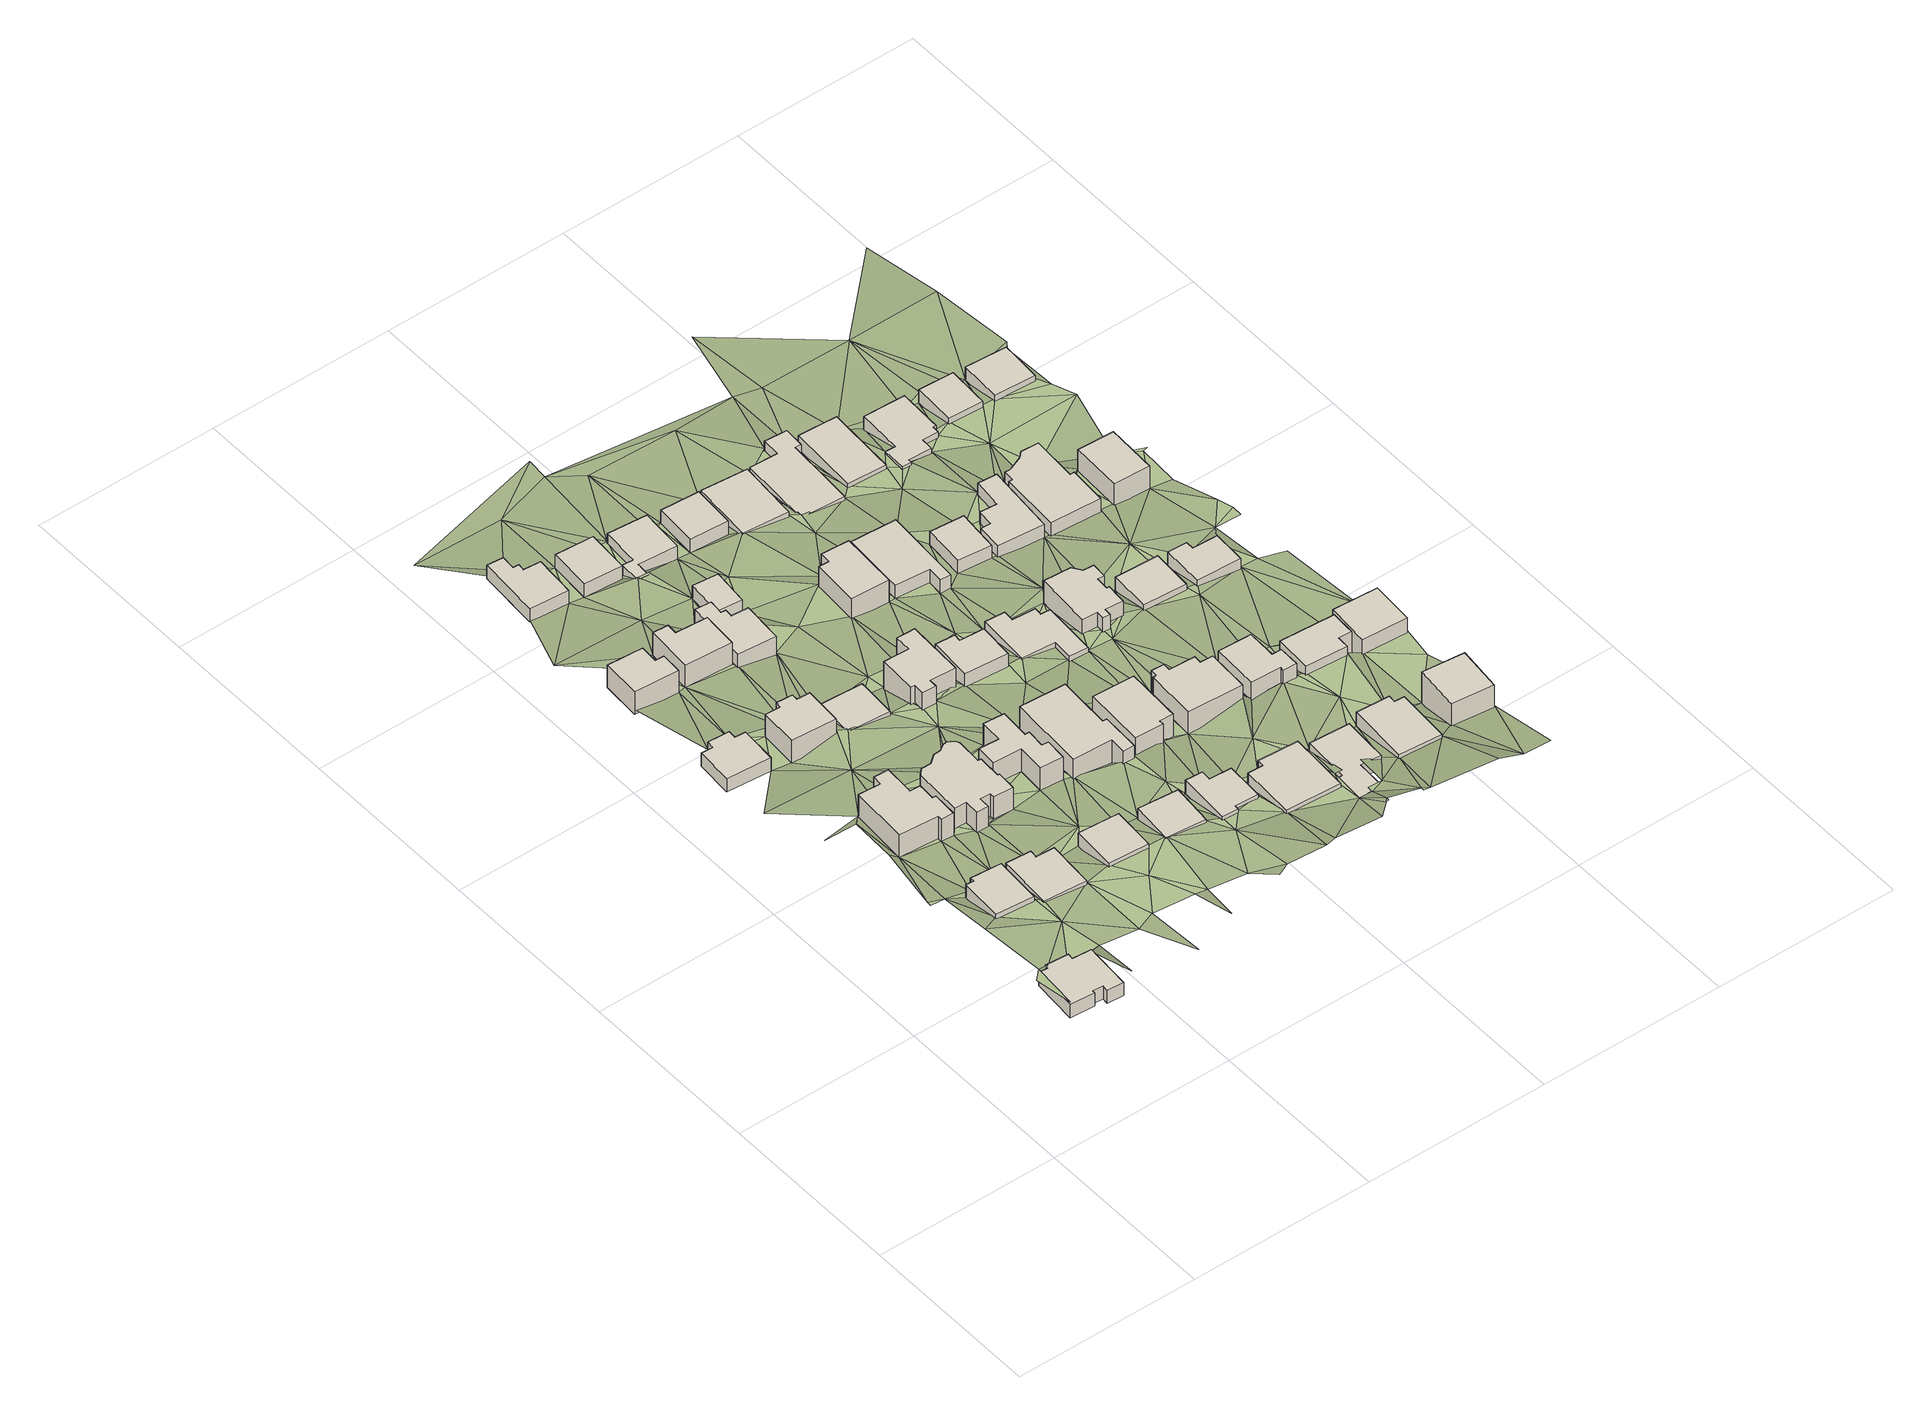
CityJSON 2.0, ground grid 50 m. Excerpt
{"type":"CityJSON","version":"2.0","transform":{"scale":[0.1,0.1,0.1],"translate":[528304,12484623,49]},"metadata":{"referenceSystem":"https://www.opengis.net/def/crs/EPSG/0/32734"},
"CityObjects":{
"building1":{"type":"Building","attributes":{"address":"53 Upper Cambridge Street Walmer Estate Cape Town","building":"house","building:levels":1,"building_height":4.1,"plus_code":"4FRW3C7W+7RV","ground_height":101.28,"roof_height":105.38},"geometry":[{"type":"Solid","lod":"1","boundaries":[[[[0,1,2,3]],[[1,4,5,2]],[[4,6,7,5]],[[6,8,9,7]],[[8,10,11,9]],[[10,12,13,11]],[[12,14,15,13]],[[14,16,17,15]],[[16,18,19,17]],[[18,20,21,19]],[[20,22,23,21]],[[22,0,3,23]],[[3,2,5,7,9,11,13,15,17,19,21,23]],[[22,20,18,16,14,12,10,8,6,4,1,0]]]]}]},
"building2":{"type":"Building","attributes":{"address":"40 Eden Road Walmer Estate Cape Town","building":"house","building:levels":1,"building_height":4.1,"plus_code":"4FRW3C7W+CR9","ground_height":97.9,"roof_height":102},"geometry":[{"type":"Solid","lod":"1","boundaries":[[[[24,25,26,27]],[[25,28,29,26]],[[28,30,31,29]],[[30,32,33,31]],[[32,34,35,33]],[[34,24,27,35]],[[27,26,29,31,33,35]],[[34,32,30,28,25,24]]]]}]},
"building3":{"type":"Building","attributes":{"address":"108 Chester Road Walmer Estate Cape Town","building":"house","building:levels":1,"building_height":4.1,"plus_code":"4FRW3C7W+PQ5","ground_height":88.35,"roof_height":92.45},"geometry":[{"type":"Solid","lod":"1","boundaries":[[[[36,37,38,39]],[[37,40,41,38]],[[40,42,43,41]],[[42,44,45,43]],[[44,46,47,45]],[[46,48,49,47]],[[48,50,51,49]],[[50,36,39,51]],[[39,38,41,43,45,47,49,51]],[[50,48,46,44,42,40,37,36]]]]}]},
"building4":{"type":"Building","attributes":{"address":"35 Eden Road Walmer Estate Cape Town","building":"house","building:levels":2,"building_height":6.9,"plus_code":"4FRW3C7W+GVR","ground_height":94.77,"roof_height":101.67},"geometry":[{"type":"Solid","lod":"1","boundaries":[[[[52,53,54,55]],[[53,56,57,54]],[[56,58,59,57]],[[58,60,61,59]],[[60,62,63,61]],[[62,64,65,63]],[[64,66,67,65]],[[66,68,69,67]],[[68,70,71,69]],[[70,72,73,71]],[[72,74,75,73]],[[74,52,55,75]],[[55,54,57,59,61,63,65,67,69,71,73,75]],[[74,72,70,68,66,64,62,60,58,56,53,52]]]]}]},
"building5":{"type":"Building","attributes":{"address":"42 Eden Road Walmer Estate Cape Town","building":"house","building:levels":1,"building_height":4.1,"plus_code":"4FRW3C7W+CV5","ground_height":96.88,"roof_height":100.98},"geometry":[{"type":"Solid","lod":"1","boundaries":[[[[76,77,78,79]],[[77,80,81,78]],[[80,82,83,81]],[[82,84,85,83]],[[84,86,87,85]],[[86,76,79,87]],[[79,78,81,83,85,87]],[[86,84,82,80,77,76]]]]}]},
"building6":{"type":"Building","attributes":{"address":"71 Chester Road Walmer Estate Cape Town","building":"house","building:levels":2,"building_height":6.9,"plus_code":"4FRW3C7W+RRC","ground_height":84.84,"roof_height":91.74},"geometry":[{"type":"Solid","lod":"1","boundaries":[[[[88,89,90,91]],[[89,92,93,90]],[[92,94,95,93]],[[94,96,97,95]],[[96,98,99,97]],[[98,88,91,99]],[[91,90,93,95,97,99]],[[98,96,94,92,89,88]]]]}]},
"building7":{"type":"Building","attributes":{"address":"37 Eden Road Walmer Estate Cape Town","building":"house","building:levels":2,"building_height":6.9,"plus_code":"4FRW3C7W+GWM","ground_height":93.43,"roof_height":100.33},"geometry":[{"type":"Solid","lod":"1","boundaries":[[[[100,101,102,103]],[[101,104,105,102]],[[104,106,107,105]],[[106,108,109,107]],[[108,110,111,109]],[[110,112,113,111]],[[112,114,115,113]],[[114,116,117,115]],[[116,118,119,117]],[[118,120,121,119]],[[120,122,123,121]],[[122,124,125,123]],[[124,126,127,125]],[[126,128,129,127]],[[128,130,131,129]],[[130,132,133,131]],[[132,134,135,133]],[[134,136,137,135]],[[136,138,139,137]],[[138,140,141,139]],[[140,100,103,141]],[[103,102,105,107,109,111,113,115,117,119,121,123,125,127,129,131,133,135,137,139,141]],[[140,138,136,134,132,130,128,126,124,122,120,118,116,114,112,110,108,106,104,101,100]]]]}]},
"building8":{"type":"Building","attributes":{"address":"110 Chester Road Walmer Estate Cape Town","building":"house","building:levels":2,"building_height":6.9,"plus_code":"4FRW3C7W+MVV","ground_height":88.35,"roof_height":95.25},"geometry":[{"type":"Solid","lod":"1","boundaries":[[[[142,143,144,145]],[[143,146,147,144]],[[146,148,149,147]],[[148,150,151,149]],[[150,152,153,151]],[[152,154,155,153]],[[154,156,157,155]],[[156,142,145,157]],[[145,144,147,149,151,153,155,157]],[[156,154,152,150,148,146,143,142]]]]}]},
"building9":{"type":"Building","attributes":{"address":"44 Eden Road Walmer Estate Cape Town","building":"house","building:levels":1,"building_height":4.1,"plus_code":"4FRW3C7W+CX4","ground_height":96.88,"roof_height":100.98},"geometry":[{"type":"Solid","lod":"1","boundaries":[[[[158,159,160,161]],[[159,162,163,160]],[[162,164,165,163]],[[164,158,161,165]],[[161,160,163,165]],[[164,162,159,158]]]]}]},
"building10":{"type":"Building","attributes":{"address":"73 Chester Road Walmer Estate Cape Town","building":"house","building:levels":2,"building_height":6.9,"plus_code":"4FRW3C7W+RVF","ground_height":84.84,"roof_height":91.74},"geometry":[{"type":"Solid","lod":"1","boundaries":[[[[166,167,168,169]],[[167,170,171,168]],[[170,172,173,171]],[[172,174,175,173]],[[174,176,177,175]],[[176,166,169,177]],[[169,168,171,173,175,177]],[[176,174,172,170,167,166]]]]}]},
"building11":{"type":"Building","attributes":{"address":"68 Coronation Road Walmer Estate Cape Town","building":"house","building:levels":1,"building_height":4.1,"plus_code":"4FRW3C7W+XRP","ground_height":78.12,"roof_height":82.22},"geometry":[{"type":"Solid","lod":"1","boundaries":[[[[178,179,180,181]],[[179,182,183,180]],[[182,184,185,183]],[[184,186,187,185]],[[186,188,189,187]],[[188,190,191,189]],[[190,192,193,191]],[[192,178,181,193]],[[181,180,183,185,187,189,191,193]],[[192,190,188,186,184,182,179,178]]]]}]},
"building12":{"type":"Building","attributes":{"address":"112 Chester Road Walmer Estate Cape Town","building":"house","building:levels":1,"building_height":4.1,"plus_code":"4FRW3C7W+MWP","ground_height":86.65,"roof_height":90.75},"geometry":[{"type":"Solid","lod":"1","boundaries":[[[[194,195,196,197]],[[195,198,199,196]],[[198,200,201,199]],[[200,194,197,201]],[[197,196,199,201]],[[200,198,195,194]]]]}]},
"building13":{"type":"Building","attributes":{"address":"39 Eden Road Walmer Estate Cape Town","building":"house","building:levels":2,"building_height":6.9,"plus_code":"4FRW3C7W+GXW","ground_height":93.43,"roof_height":100.33},"geometry":[{"type":"Solid","lod":"1","boundaries":[[[[202,203,204,205]],[[203,206,207,204]],[[206,208,209,207]],[[208,210,211,209]],[[210,212,213,211]],[[212,214,215,213]],[[214,216,217,215]],[[216,218,219,217]],[[218,220,221,219]],[[220,222,223,221]],[[222,224,225,223]],[[224,202,205,225]],[[205,204,207,209,211,213,215,217,219,221,223,225]],[[224,222,220,218,216,214,212,210,208,206,203,202]]]]}]},
"building14":{"type":"Building","attributes":{"address":"46 Eden Road Walmer Estate Cape Town","building":"house","building:levels":1,"building_height":4.1,"plus_code":"4FRW3C7X+C25","ground_height":95.74,"roof_height":99.84},"geometry":[{"type":"Solid","lod":"1","boundaries":[[[[226,227,228,229]],[[227,230,231,228]],[[230,232,233,231]],[[232,226,229,233]],[[229,228,231,233]],[[232,230,227,226]]]]}]},
"building15":{"type":"Building","attributes":{"address":"75 Chester Road Walmer Estate Cape Town","building":"house","building:levels":2,"building_height":6.9,"plus_code":"4FRW3C7W+RW8","ground_height":81.42,"roof_height":88.32},"geometry":[{"type":"Solid","lod":"1","boundaries":[[[[234,235,236,237]],[[235,238,239,236]],[[238,240,241,239]],[[240,242,243,241]],[[242,244,245,243]],[[244,246,247,245]],[[246,248,249,247]],[[248,234,237,249]],[[237,236,239,241,243,245,247,249]],[[248,246,244,242,240,238,235,234]]]]}]},
"building16":{"type":"Building","attributes":{"address":"70 Coronation Road Walmer Estate Cape Town","building":"house","building:levels":1,"building_height":4.1,"plus_code":"4FRW3C7W+XVH","ground_height":78.12,"roof_height":82.22},"geometry":[{"type":"Solid","lod":"1","boundaries":[[[[250,251,252,253]],[[251,254,255,252]],[[254,256,257,255]],[[256,250,253,257]],[[253,252,255,257]],[[256,254,251,250]]]]}]},
"building17":{"type":"Building","attributes":{"address":"41 Eden Road Walmer Estate Cape Town","building":"house","building:levels":2,"building_height":6.9,"plus_code":"4FRW3C7X+G3R","ground_height":92.06,"roof_height":98.96},"geometry":[{"type":"Solid","lod":"1","boundaries":[[[[258,259,260,261]],[[259,262,263,260]],[[262,264,265,263]],[[264,266,267,265]],[[266,268,269,267]],[[268,270,271,269]],[[270,272,273,271]],[[272,258,261,273]],[[261,260,263,265,267,269,271,273]],[[272,270,268,266,264,262,259,258]]]]}]},
"building18":{"type":"Building","attributes":{"address":"114 Chester Road Walmer Estate Cape Town","building":"house","building:levels":3,"building_height":9.7,"plus_code":"4FRW3C7X+M2J","ground_height":85.08,"roof_height":94.78},"geometry":[{"type":"Solid","lod":"1","boundaries":[[[[274,275,276,277]],[[275,278,279,276]],[[278,280,281,279]],[[280,282,283,281]],[[282,284,285,283]],[[284,286,287,285]],[[286,288,289,287]],[[288,290,291,289]],[[290,292,293,291]],[[292,274,277,293]],[[277,276,279,281,283,285,287,289,291,293]],[[292,290,288,286,284,282,280,278,275,274]]]]}]},
"building19":{"type":"Building","attributes":{"address":"48 Eden Road Walmer Estate Cape Town","building":"house","building:levels":1,"building_height":4.1,"plus_code":"4FRW3C7X+94R","ground_height":95.74,"roof_height":99.84},"geometry":[{"type":"Solid","lod":"1","boundaries":[[[[294,295,296,297]],[[295,298,299,296]],[[298,300,301,299]],[[300,302,303,301]],[[302,304,305,303]],[[304,306,307,305]],[[306,308,309,307]],[[308,294,297,309]],[[297,296,299,301,303,305,307,309]],[[308,306,304,302,300,298,295,294]]]]}]},
"building20":{"type":"Building","attributes":{"address":"Chester Road Walmer Estate Cape Town","building":"house","building:levels":1,"building_height":4.1,"plus_code":"4FRW3C7W+VXC","ground_height":79.9,"roof_height":84},"geometry":[{"type":"Solid","lod":"1","boundaries":[[[[310,311,312,313]],[[311,314,315,312]],[[314,316,317,315]],[[316,310,313,317]],[[313,312,315,317]],[[316,314,311,310]]]]}]},
"building21":{"type":"Building","attributes":{"address":"72 Coronation Road Walmer Estate Cape Town","building":"house","building:levels":1,"building_height":4.1,"plus_code":"4FRW3C7W+XXC","ground_height":76.52,"roof_height":80.62},"geometry":[{"type":"Solid","lod":"1","boundaries":[[[[318,319,320,321]],[[319,322,323,320]],[[322,324,325,323]],[[324,326,327,325]],[[326,328,329,327]],[[328,330,331,329]],[[330,332,333,331]],[[332,318,321,333]],[[321,320,323,325,327,329,331,333]],[[332,330,328,326,324,322,319,318]]]]}]},
"building22":{"type":"Building","attributes":{"address":"116 Chester Road Walmer Estate Cape Town","building":"house","building:levels":2,"building_height":6.9,"plus_code":"4FRW3C7X+M3F","ground_height":85.08,"roof_height":91.98},"geometry":[{"type":"Solid","lod":"1","boundaries":[[[[334,335,336,337]],[[335,338,339,336]],[[338,340,341,339]],[[340,342,343,341]],[[342,344,345,343]],[[344,334,337,345]],[[337,336,339,341,343,345]],[[344,342,340,338,335,334]]]]}]},
"building23":{"type":"Building","attributes":{"address":"43 Eden Road Walmer Estate Cape Town","building":"house","building:levels":2,"building_height":6.9,"plus_code":"4FRW3C7X+G4F","ground_height":90.4,"roof_height":97.3},"geometry":[{"type":"Solid","lod":"1","boundaries":[[[[346,347,348,349]],[[347,350,351,348]],[[350,352,353,351]],[[352,354,355,353]],[[354,356,357,355]],[[356,346,349,357]],[[349,348,351,353,355,357]],[[356,354,352,350,347,346]]]]}]},
"building24":{"type":"Building","attributes":{"address":"50 Eden Road Walmer Estate Cape Town","building":"house","building:levels":1,"building_height":4.1,"plus_code":"4FRW3C7X+95F","ground_height":94.01,"roof_height":98.11},"geometry":[{"type":"Solid","lod":"1","boundaries":[[[[358,359,360,361]],[[359,362,363,360]],[[362,364,365,363]],[[364,366,367,365]],[[366,368,369,367]],[[368,358,361,369]],[[361,360,363,365,367,369]],[[368,366,364,362,359,358]]]]}]},
"building25":{"type":"Building","attributes":{"address":"79 Chester Road Walmer Estate Cape Town","building":"house","building:levels":2,"building_height":6.9,"plus_code":"4FRW3C7X+R36","ground_height":81.85,"roof_height":88.75},"geometry":[{"type":"Solid","lod":"1","boundaries":[[[[370,371,372,373]],[[371,374,375,372]],[[374,376,377,375]],[[376,378,379,377]],[[378,380,381,379]],[[380,370,373,381]],[[373,372,375,377,379,381]],[[380,378,376,374,371,370]]]]}]},
"building26":{"type":"Building","attributes":{"address":"74 Coronation Road Walmer Estate Cape Town","building":"house","building:levels":1,"building_height":4.1,"plus_code":"4FRW3C7X+X27","ground_height":76.52,"roof_height":80.62},"geometry":[{"type":"Solid","lod":"1","boundaries":[[[[382,383,384,385]],[[383,386,387,384]],[[386,388,389,387]],[[388,382,385,389]],[[385,384,387,389]],[[388,386,383,382]]]]}]},
"building27":{"type":"Building","attributes":{"address":"52 Eden Road Walmer Estate Cape Town","building":"house","building:levels":1,"building_height":4.1,"plus_code":"4FRW3C7X+96Q","ground_height":91.83,"roof_height":95.93},"geometry":[{"type":"Solid","lod":"1","boundaries":[[[[390,391,392,393]],[[391,394,395,392]],[[394,396,397,395]],[[396,398,399,397]],[[398,400,401,399]],[[400,402,403,401]],[[402,404,405,403]],[[404,406,407,405]],[[406,408,409,407]],[[408,390,393,409]],[[393,392,395,397,399,401,403,405,407,409]],[[408,406,404,402,400,398,396,394,391,390]]]]}]},
"building28":{"type":"Building","attributes":{"address":"118 Chester Road Walmer Estate Cape Town","building":"house","building:levels":1,"building_height":4.1,"plus_code":"4FRW3C7X+M49","ground_height":83.99,"roof_height":88.09},"geometry":[{"type":"Solid","lod":"1","boundaries":[[[[410,411,412,413]],[[411,414,415,412]],[[414,416,417,415]],[[416,418,419,417]],[[418,420,421,419]],[[420,422,423,421]],[[422,424,425,423]],[[424,426,427,425]],[[426,428,429,427]],[[428,410,413,429]],[[413,412,415,417,419,421,423,425,427,429]],[[428,426,424,422,420,418,416,414,411,410]]]]}]},
"building29":{"type":"Building","attributes":{"address":"45 Eden Road Walmer Estate Cape Town","building":"house","building:levels":2,"building_height":6.9,"plus_code":"4FRW3C7X+G55","ground_height":90.4,"roof_height":97.3},"geometry":[{"type":"Solid","lod":"1","boundaries":[[[[430,431,432,433]],[[431,434,435,432]],[[434,436,437,435]],[[436,438,439,437]],[[438,440,441,439]],[[440,442,443,441]],[[442,444,445,443]],[[444,446,447,445]],[[446,448,449,447]],[[448,430,433,449]],[[433,432,435,437,439,441,443,445,447,449]],[[448,446,444,442,440,438,436,434,431,430]]]]}]},
"building30":{"type":"Building","attributes":{"address":"81 Chester Road Walmer Estate Cape Town","building":"house","building:levels":1,"building_height":4.1,"plus_code":"4FRW3C7X+R47","ground_height":81.85,"roof_height":85.95},"geometry":[{"type":"Solid","lod":"1","boundaries":[[[[450,451,452,453]],[[451,454,455,452]],[[454,456,457,455]],[[456,458,459,457]],[[458,460,461,459]],[[460,450,453,461]],[[453,452,455,457,459,461]],[[460,458,456,454,451,450]]]]}]},
"building31":{"type":"Building","attributes":{"address":"76 Coronation Road Walmer Estate Cape Town","building":"house","building:levels":1,"building_height":4.1,"plus_code":"4FRW3C7X+X33","ground_height":75.35,"roof_height":79.45},"geometry":[{"type":"Solid","lod":"1","boundaries":[[[[462,463,464,465]],[[463,466,467,464]],[[466,468,469,467]],[[468,462,465,469]],[[465,464,467,469]],[[468,466,463,462]]]]}]},
"building32":{"type":"Building","attributes":{"address":"120 Chester Road Walmer Estate Cape Town","building":"house","building:levels":2,"building_height":6.9,"plus_code":"4FRW3C7X+M66","ground_height":83.99,"roof_height":90.89},"geometry":[{"type":"Solid","lod":"1","boundaries":[[[[470,471,472,473]],[[471,474,475,472]],[[474,476,477,475]],[[476,478,479,477]],[[478,480,481,479]],[[480,482,483,481]],[[482,484,485,483]],[[484,486,487,485]],[[486,488,489,487]],[[488,490,491,489]],[[490,492,493,491]],[[492,494,495,493]],[[494,496,497,495]],[[496,470,473,497]],[[473,472,475,477,479,481,483,485,487,489,491,493,495,497]],[[496,494,492,490,488,486,484,482,480,478,476,474,471,470]]]]}]},
"building33":{"type":"Building","attributes":{"address":"47 Eden Road Walmer Estate Cape Town","building":"house","building:levels":2,"building_height":6.9,"plus_code":"4FRW3C7X+G76","ground_height":88.56,"roof_height":95.46},"geometry":[{"type":"Solid","lod":"1","boundaries":[[[[498,499,500,501]],[[499,502,503,500]],[[502,504,505,503]],[[504,506,507,505]],[[506,508,509,507]],[[508,510,511,509]],[[510,512,513,511]],[[512,498,501,513]],[[501,500,503,505,507,509,511,513]],[[512,510,508,506,504,502,499,498]]]]}]},
"building34":{"type":"Building","attributes":{"address":"54 Eden Road Walmer Estate Cape Town","building":"house","building:levels":1,"building_height":4.1,"plus_code":"4FRW3C7X+98C","ground_height":91.83,"roof_height":95.93},"geometry":[{"type":"Solid","lod":"1","boundaries":[[[[514,515,516,517]],[[515,518,519,516]],[[518,520,521,519]],[[520,522,523,521]],[[522,524,525,523]],[[524,514,517,525]],[[517,516,519,521,523,525]],[[524,522,520,518,515,514]]]]}]},
"building35":{"type":"Building","attributes":{"address":"83 Walmer Estate Cape Town","building":"house","building:levels":1,"building_height":4.1,"plus_code":"4FRW3C7X+Q5W","ground_height":80.68,"roof_height":84.78},"geometry":[{"type":"Solid","lod":"1","boundaries":[[[[526,527,528,529]],[[527,530,531,528]],[[530,532,533,531]],[[532,526,529,533]],[[529,528,531,533]],[[532,530,527,526]]]]}]},
"building36":{"type":"Building","attributes":{"address":"78 Coronation Road Walmer Estate Cape Town","building":"house","building:levels":1,"building_height":4.1,"plus_code":"4FRW3C7X+X44","ground_height":73.55,"roof_height":77.65},"geometry":[{"type":"Solid","lod":"1","boundaries":[[[[534,535,536,537]],[[535,538,539,536]],[[538,540,541,539]],[[540,542,543,541]],[[542,544,545,543]],[[544,546,547,545]],[[546,548,549,547]],[[548,534,537,549]],[[537,536,539,541,543,545,547,549]],[[548,546,544,542,540,538,535,534]]]]}]},
"building37":{"type":"Building","attributes":{"address":"49 Eden Road Walmer Estate Cape Town","building":"house","building:levels":2,"building_height":6.9,"plus_code":"4FRW3C7X+G84","ground_height":86.94,"roof_height":93.84},"geometry":[{"type":"Solid","lod":"1","boundaries":[[[[550,551,552,553]],[[551,554,555,552]],[[554,556,557,555]],[[556,558,559,557]],[[558,560,561,559]],[[560,550,553,561]],[[553,552,555,557,559,561]],[[560,558,556,554,551,550]]]]}]},
"building38":{"type":"Building","attributes":{"address":"122 Chester Road Walmer Estate Cape Town","building":"house","building:levels":1,"building_height":4.1,"plus_code":"4FRW3C7X+M74","ground_height":82.76,"roof_height":86.86},"geometry":[{"type":"Solid","lod":"1","boundaries":[[[[562,563,564,565]],[[563,566,567,564]],[[566,568,569,567]],[[568,562,565,569]],[[565,564,567,569]],[[568,566,563,562]]]]}]},
"building39":{"type":"Building","attributes":{"address":"85 Chester Road Walmer Estate Cape Town","building":"house","building:levels":1,"building_height":4.1,"plus_code":"4FRW3C7X+R65","ground_height":79.51,"roof_height":83.61},"geometry":[{"type":"Solid","lod":"1","boundaries":[[[[570,571,572,573]],[[571,574,575,572]],[[574,576,577,575]],[[576,578,579,577]],[[578,580,581,579]],[[580,582,583,581]],[[582,584,585,583]],[[584,570,573,585]],[[573,572,575,577,579,581,583,585]],[[584,582,580,578,576,574,571,570]]]]}]},
"building40":{"type":"Building","attributes":{"address":"56 Eden Road Walmer Estate Cape Town","building":"house","building:levels":3,"building_height":9.7,"plus_code":"4FRW3C7X+99G","ground_height":89.91,"roof_height":99.61},"geometry":[{"type":"Solid","lod":"1","boundaries":[[[[586,587,588,589]],[[587,590,591,588]],[[590,592,593,591]],[[592,586,589,593]],[[589,588,591,593]],[[592,590,587,586]]]]}]},
"building41":{"type":"Building","attributes":{"address":"80 Coronation Road Walmer Estate Cape Town","building":"house","building:levels":1,"building_height":4.1,"plus_code":"4FRW3C7X+X55","ground_height":73.55,"roof_height":77.65},"geometry":[{"type":"Solid","lod":"1","boundaries":[[[[594,595,596,597]],[[595,598,599,596]],[[598,600,601,599]],[[600,594,597,601]],[[597,596,599,601]],[[600,598,595,594]]]]}]},
"building42":{"type":"Building","attributes":{"address":"51 Eden Road Walmer Estate Cape Town","building":"house","building:levels":2,"building_height":6.9,"plus_code":"4FRW3C7X+F9X","ground_height":86.94,"roof_height":93.84},"geometry":[{"type":"Solid","lod":"1","boundaries":[[[[602,603,604,605]],[[603,606,607,604]],[[606,608,609,607]],[[608,602,605,609]],[[605,604,607,609]],[[608,606,603,602]]]]}]},
"building43":{"type":"Building","attributes":{"address":"124 Chester Road Walmer Estate Cape Town","building":"house","building:levels":1,"building_height":4.1,"plus_code":"4FRW3C7X+J8X","ground_height":82.76,"roof_height":86.86},"geometry":[{"type":"Solid","lod":"1","boundaries":[[[[610,611,612,613]],[[611,614,615,612]],[[614,616,617,615]],[[616,618,619,617]],[[618,620,621,619]],[[620,610,613,621]],[[613,612,615,617,619,621]],[[620,618,616,614,611,610]]]]}]},
"building44":{"type":"Building","attributes":{"address":"87 Walmer Estate Cape Town","building":"house","building:levels":2,"building_height":6.9,"plus_code":"4FRW3C7X+R79","ground_height":76.13,"roof_height":83.03},"geometry":[{"type":"Solid","lod":"1","boundaries":[[[[622,623,624,625]],[[623,626,627,624]],[[626,628,629,627]],[[628,630,631,629]],[[630,632,633,631]],[[632,634,635,633]],[[634,636,637,635]],[[636,638,639,637]],[[638,640,641,639]],[[640,642,643,641]],[[642,622,625,643]],[[625,624,627,629,631,633,635,637,639,641,643]],[[642,640,638,636,634,632,630,628,626,623,622]]]]}]},
"building45":{"type":"Building","attributes":{"address":"82 Coronation Road Walmer Estate Cape Town","building":"house","building:levels":1,"building_height":4.1,"plus_code":"4FRW3C7X+X73","ground_height":73.11,"roof_height":77.21},"geometry":[{"type":"Solid","lod":"1","boundaries":[[[[644,645,646,647]],[[645,648,649,646]],[[648,650,651,649]],[[650,652,653,651]],[[652,654,655,653]],[[654,656,657,655]],[[656,658,659,657]],[[658,660,661,659]],[[660,662,663,661]],[[662,664,665,663]],[[664,666,667,665]],[[666,644,647,667]],[[647,646,649,651,653,655,657,659,661,663,665,667]],[[666,664,662,660,658,656,654,652,650,648,645,644]]]]}]},
"building46":{"type":"Building","attributes":{"address":"89 Walmer Estate Cape Town","building":"house","building:levels":2,"building_height":6.9,"plus_code":"4FRW3C7X+Q9M","ground_height":78.6,"roof_height":85.5},"geometry":[{"type":"Solid","lod":"1","boundaries":[[[[668,669,670,671]],[[669,672,673,670]],[[672,674,675,673]],[[674,668,671,675]],[[671,670,673,675]],[[674,672,669,668]]]]}]},
"building47":{"type":"Building","attributes":{"address":"84 Coronation Road Walmer Estate Cape Town","building":"house","building:levels":1,"building_height":4.1,"plus_code":"4FRW3C7X+X83","ground_height":73.11,"roof_height":77.21},"geometry":[{"type":"Solid","lod":"1","boundaries":[[[[676,677,678,679]],[[677,680,681,678]],[[680,682,683,681]],[[682,676,679,683]],[[679,678,681,683]],[[682,680,677,676]]]]}]},
"building48":{"type":"Building","attributes":{"address":"86 Coronation Road Walmer Estate Cape Town","building":"house","building:levels":1,"building_height":4.1,"plus_code":"4FRW3C7X+W9W","ground_height":73.11,"roof_height":77.21},"geometry":[{"type":"Solid","lod":"1","boundaries":[[[[684,685,686,687]],[[685,688,689,686]],[[688,690,691,689]],[[690,684,687,691]],[[687,686,689,691]],[[690,688,685,684]]]]}]},
"terrain1":{"type":"TINRelief","geometry":[{"type":"CompositeSurface","lod":"1","boundaries":[[[692,693,694]],[[695,696,694]],[[18,697,698]],[[699,700,696]],[[696,18,699]],[[701,702,703]],[[702,700,704]],[[699,704,700]],[[698,705,18]],[[30,702,704]],[[706,705,698]],[[703,702,52]],[[18,705,699]],[[30,25,702]],[[707,703,52]],[[25,52,702]],[[25,30,28]],[[699,708,704]],[[708,699,709]],[[707,52,710]],[[699,705,711]],[[712,710,74]],[[52,25,56]],[[52,74,710]],[[25,24,713]],[[709,714,708]],[[699,715,709]],[[25,713,56]],[[708,714,24]],[[715,699,711]],[[24,714,713]],[[53,52,56]],[[716,74,717]],[[718,719,711]],[[713,714,720]],[[56,713,58]],[[716,717,36]],[[70,74,72]],[[711,719,715]],[[721,58,713]],[[713,720,721]],[[70,717,74]],[[720,722,76]],[[723,37,724]],[[60,58,725]],[[726,88,727]],[[721,725,58]],[[62,60,64]],[[88,726,724]],[[715,719,728]],[[717,70,68]],[[36,154,37]],[[66,64,729]],[[717,156,36]],[[66,729,68]],[[730,76,715]],[[154,36,156]],[[724,37,154]],[[725,729,60]],[[721,720,731]],[[60,729,64]],[[725,721,732]],[[728,730,715]],[[68,729,733]],[[728,719,734]],[[150,724,154]],[[735,720,76]],[[730,159,76]],[[720,735,731]],[[68,736,717]],[[724,166,88]],[[731,140,737]],[[68,733,736]],[[738,156,717]],[[166,724,150]],[[734,739,740]],[[138,737,140]],[[154,152,150]],[[76,159,735]],[[728,734,740]],[[140,731,100]],[[741,730,728]],[[733,742,736]],[[94,176,743]],[[89,94,92]],[[88,166,89]],[[116,717,736]],[[735,100,731]],[[738,717,744]],[[150,745,166]],[[745,150,148]],[[89,176,94]],[[746,728,740]],[[166,176,89]],[[182,747,743]],[[736,118,116]],[[741,728,746]],[[735,159,158]],[[148,146,143]],[[176,748,743]],[[166,745,749]],[[104,101,202]],[[744,750,738]],[[751,744,717]],[[202,106,104]],[[750,143,738]],[[116,751,717]],[[100,735,206]],[[749,745,148]],[[101,100,206]],[[740,752,746]],[[224,108,106]],[[106,202,224]],[[743,748,182]],[[224,110,108]],[[746,158,741]],[[202,101,203]],[[167,166,749]],[[751,116,114]],[[101,206,203]],[[174,748,176]],[[753,192,754]],[[755,158,746]],[[112,110,220]],[[158,756,735]],[[206,735,208]],[[751,114,112]],[[110,224,220]],[[143,757,148]],[[174,172,170]],[[758,752,759]],[[757,143,750]],[[751,760,744]],[[220,224,222]],[[757,749,148]],[[735,756,208]],[[746,752,761]],[[756,158,755]],[[192,190,188]],[[751,112,220]],[[749,170,167]],[[174,248,748]],[[174,170,248]],[[752,758,761]],[[186,184,188]],[[188,184,192]],[[251,182,748]],[[761,762,746]],[[248,170,749]],[[763,754,192]],[[750,200,764]],[[250,182,251]],[[250,184,182]],[[184,250,192]],[[760,751,765]],[[220,218,751]],[[210,208,756]],[[214,212,210]],[[757,750,764]],[[765,766,760]],[[214,218,216]],[[760,767,200]],[[761,758,768]],[[756,755,769]],[[748,770,251]],[[766,767,760]],[[761,771,762]],[[772,765,751]],[[765,773,766]],[[774,755,226]],[[210,756,264]],[[226,762,771]],[[748,248,316]],[[264,214,210]],[[264,751,218]],[[250,763,192]],[[218,214,264]],[[761,775,771]],[[755,774,769]],[[264,772,751]],[[200,767,764]],[[246,776,777]],[[770,254,251]],[[316,770,748]],[[300,226,771]],[[316,248,246]],[[777,310,246]],[[778,779,777]],[[756,769,268]],[[779,310,777]],[[226,300,774]],[[768,780,761]],[[316,246,310]],[[780,775,761]],[[757,764,781]],[[782,772,783]],[[784,764,767]],[[779,757,781]],[[785,254,770]],[[250,256,763]],[[311,310,779]],[[786,772,264]],[[775,787,788]],[[316,789,770]],[[790,769,774]],[[298,774,300]],[[780,768,791]],[[763,792,754]],[[254,785,256]],[[793,784,767]],[[783,772,786]],[[779,781,311]],[[787,775,780]],[[256,785,794]],[[795,794,785]],[[256,794,763]],[[298,295,294]],[[796,258,790]],[[774,797,790]],[[332,789,316]],[[798,764,784]],[[798,781,764]],[[797,774,298]],[[332,799,789]],[[800,259,258]],[[264,801,786]],[[334,783,786]],[[787,780,364]],[[796,790,797]],[[800,262,259]],[[314,332,316]],[[262,801,264]],[[787,364,294]],[[292,783,334]],[[802,314,311]],[[803,258,796]],[[791,804,780]],[[258,803,800]],[[805,311,781]],[[784,292,798]],[[803,262,800]],[[763,794,806]],[[804,791,807]],[[430,298,294]],[[802,332,314]],[[364,359,294]],[[334,344,292]],[[311,805,802]],[[797,298,430]],[[801,808,786]],[[805,781,798]],[[359,364,362]],[[383,332,802]],[[809,780,804]],[[356,262,803]],[[810,797,354]],[[763,806,792]],[[292,344,811]],[[294,359,812]],[[804,807,813]],[[370,798,292]],[[332,383,814]],[[318,332,814]],[[340,344,342]],[[430,354,797]],[[815,794,318]],[[801,262,816]],[[813,817,818]],[[801,819,808]],[[430,294,812]],[[802,805,374]],[[818,804,813]],[[820,383,802]],[[806,794,815]],[[292,811,370]],[[382,814,383]],[[344,340,811]],[[318,814,382]],[[808,819,340]],[[818,821,804]],[[356,816,262]],[[804,822,809]],[[820,802,374]],[[354,430,448]],[[816,819,801]],[[805,376,374]],[[359,358,812]],[[354,448,356]],[[815,318,382]],[[818,823,821]],[[809,822,358]],[[819,824,340]],[[811,340,824]],[[383,820,386]],[[821,825,826]],[[811,454,370]],[[444,356,448]],[[822,827,828]],[[825,821,823]],[[828,358,822]],[[448,446,444]],[[816,829,819]],[[358,828,812]],[[430,812,830]],[[382,462,815]],[[454,371,370]],[[831,823,832]],[[824,458,811]],[[458,454,811]],[[833,356,444]],[[816,356,833]],[[388,462,382]],[[386,820,462]],[[371,451,374]],[[374,834,820]],[[451,371,454]],[[388,386,462]],[[835,825,823]],[[836,825,837]],[[834,374,451]],[[823,831,835]],[[824,838,460]],[[454,458,456]],[[440,438,442]],[[839,444,442]],[[458,824,460]],[[830,812,840]],[[444,839,833]],[[841,424,838]],[[837,825,835]],[[828,842,812]],[[815,843,806]],[[834,844,820]],[[442,438,839]],[[833,845,420]],[[842,840,812]],[[833,846,845]],[[438,436,434]],[[422,420,424]],[[476,838,424]],[[462,843,815]],[[830,840,434]],[[839,846,833]],[[834,451,450]],[[847,835,831]],[[848,460,838]],[[844,834,849]],[[835,522,837]],[[850,828,390]],[[434,851,438]],[[476,424,420]],[[837,522,390]],[[851,839,438]],[[845,476,420]],[[846,852,845]],[[851,434,840]],[[476,848,838]],[[468,853,462]],[[839,854,846]],[[831,855,847]],[[849,468,844]],[[850,842,828]],[[462,853,856]],[[460,848,532]],[[460,532,530]],[[450,460,530]],[[834,857,849]],[[858,854,839]],[[842,510,840]],[[843,462,856]],[[468,849,856]],[[522,850,390]],[[857,834,450]],[[859,854,858]],[[851,860,839]],[[468,856,853]],[[848,476,474]],[[860,858,839]],[[526,532,848]],[[843,861,806]],[[850,862,842]],[[520,850,522]],[[847,855,863]],[[450,530,527]],[[864,865,494]],[[850,866,862]],[[865,858,860]],[[526,848,867]],[[866,499,862]],[[496,494,865]],[[471,470,474]],[[843,856,868]],[[499,869,502]],[[504,502,869]],[[863,870,847]],[[499,866,869]],[[856,871,868]],[[857,450,872]],[[515,847,870]],[[520,518,515]],[[504,873,851]],[[865,563,496]],[[874,526,867]],[[860,851,873]],[[563,865,860]],[[571,848,474]],[[450,527,872]],[[874,527,526]],[[875,866,850]],[[563,470,496]],[[876,504,869]],[[850,520,875]],[[867,848,571]],[[540,857,877]],[[587,520,515]],[[571,474,470]],[[857,872,877]],[[870,587,515]],[[527,874,878]],[[504,876,873]],[[879,870,863]],[[878,874,880]],[[877,542,540]],[[881,879,863]],[[542,877,595]],[[861,843,868]],[[882,520,587]],[[520,882,875]],[[869,550,876]],[[873,883,860]],[[884,470,563]],[[877,872,885]],[[886,527,878]],[[595,544,542]],[[872,527,886]],[[868,544,861]],[[470,884,571]],[[878,887,886]],[[888,875,560]],[[872,889,885]],[[560,875,882]],[[890,883,873]],[[876,550,603]],[[594,544,595]],[[563,562,884]],[[891,872,886]],[[872,891,889]],[[873,876,892]],[[587,893,882]],[[616,883,890]],[[885,889,894]],[[571,884,895]],[[882,603,560]],[[616,562,883]],[[571,895,896]],[[897,893,587]],[[603,892,876]],[[560,603,550]],[[894,594,885]],[[898,861,544]],[[890,873,892]],[[896,574,571]],[[616,884,562]],[[898,544,594]],[[886,899,891]],[[899,886,574]],[[891,899,900]],[[901,882,893]],[[884,616,614]],[[895,884,902]],[[894,903,904]],[[894,904,594]],[[905,574,896]],[[905,896,906]],[[603,907,892]],[[861,898,908]],[[905,909,910]],[[911,912,614]],[[574,905,913]],[[602,907,603]],[[884,914,902]],[[899,574,913]],[[915,884,614]],[[899,916,917]],[[904,644,594]],[[630,905,910]],[[907,918,892]],[[918,912,892]],[[913,905,630]],[[916,899,913]],[[614,912,915]],[[902,914,919]],[[920,916,921]],[[669,914,884]],[[922,898,594]],[[916,923,921]],[[915,669,884]],[[915,912,918]],[[918,907,924]],[[925,919,926]],[[926,919,914]],[[916,913,923]],[[628,913,630]],[[926,628,925]],[[594,644,922]],[[676,921,923]],[[921,676,644]],[[922,908,898]],[[927,923,913]],[[676,928,644]],[[628,926,672]],[[929,669,915]],[[930,915,931]],[[929,915,930]],[[927,913,932]],[[928,922,644]],[[933,913,628]],[[676,682,928]],[[934,669,929]],[[935,672,669]],[[935,669,934]],[[922,928,682]],[[672,933,628]],[[932,913,933]],[[685,927,932]],[[927,685,682]],[[935,936,672]],[[922,682,685]],[[937,932,938]],[[933,938,932]],[[939,922,685]],[[940,685,941]],[[938,940,937]],[[940,942,685]],[[941,937,940]],[[939,685,942]],[[943,922,939]]]}]}
},
"vertices":[
[86,162,365],[76,37,365],[76,37,406],[86,162,406],[143,32,365],[143,32,406],[143,40,365],[143,40,406],[172,38,365],[172,38,406],[170,21,365],[170,21,406],[214,18,365],[214,18,406],[224,146,365],[224,146,406],[173,150,365],[173,150,406],[174,166,365],[174,166,406],[112,171,365],[112,171,406],[111,160,365],[111,160,406],
[261,514,332],[178,520,332],[178,520,373],[261,514,373],[177,508,332],[177,508,373],[157,510,332],[157,510,373],[149,393,332],[149,393,373],[252,385,332],[252,385,373],
[134,1177,236],[141,1277,236],[141,1277,277],[134,1177,277],[112,1279,236],[112,1279,277],[114,1301,236],[114,1301,277],[55,1305,236],[55,1305,277],[53,1284,236],[53,1284,277],[22,1286,236],[22,1286,277],[14,1186,236],[14,1186,277],
[142,730,300],[248,723,300],[248,723,369],[142,730,369],[247,711,300],[247,711,369],[281,709,300],[281,709,369],[285,777,300],[285,777,369],[275,778,300],[275,778,369],[278,825,300],[278,825,369],[250,826,300],[250,826,369],[255,909,300],[255,909,369],[214,911,300],[214,911,369],[212,885,300],[212,885,369],[153,889,300],[153,889,369],
[392,488,321],[342,491,321],[342,491,362],[392,488,362],[344,512,321],[344,512,362],[277,517,321],[277,517,362],[265,368,321],[265,368,362],[382,359,321],[382,359,362],
[153,1530,201],[156,1587,201],[156,1587,270],[153,1530,270],[132,1588,201],[132,1588,270],[135,1637,201],[135,1637,270],[39,1643,201],[39,1643,270],[32,1537,201],[32,1537,270],
[445,701,287],[448,754,287],[448,754,356],[445,701,356],[443,754,287],[443,754,356],[446,817,287],[446,817,356],[438,818,287],[438,818,356],[442,887,287],[442,887,356],[438,896,287],[438,896,356],[421,908,287],[421,908,356],[409,906,287],[409,906,356],[392,895,287],[392,895,356],[373,894,287],[373,894,356],[350,876,287],[350,876,356],[323,876,287],[323,876,356],[308,861,287],[308,861,356],[301,730,287],[301,730,356],[333,729,287],[333,729,356],[331,689,287],[331,689,356],[364,688,287],[364,688,356],[365,718,287],[365,718,356],[392,717,287],[392,717,356],[392,704,287],[392,704,356],
[307,1160,236],[314,1263,236],[314,1263,305],[307,1160,305],[278,1265,236],[278,1265,305],[279,1282,236],[279,1282,305],[235,1285,236],[235,1285,305],[234,1269,236],[234,1269,305],[193,1271,236],[193,1271,305],[186,1168,236],[186,1168,305],
[573,484,321],[463,492,321],[463,492,362],[573,484,362],[455,373,321],[455,373,362],[564,365,321],[564,365,362],
[174,1533,201],[302,1525,201],[302,1525,270],[174,1533,270],[309,1623,201],[309,1623,270],[223,1629,201],[223,1629,270],[225,1658,201],[225,1658,270],[183,1661,201],[183,1661,270],
[91,2138,134],[78,1969,134],[78,1969,175],[91,2138,175],[183,1960,134],[183,1960,175],[192,2072,134],[192,2072,175],[146,2076,134],[146,2076,175],[148,2095,134],[148,2095,175],[132,2096,134],[132,2096,175],[135,2134,134],[135,2134,175],
[337,1256,219],[330,1147,219],[330,1147,260],[337,1256,260],[445,1140,219],[445,1140,260],[452,1249,219],[452,1249,260],
[459,790,287],[536,785,287],[536,785,356],[459,790,356],[531,711,287],[531,711,356],[593,707,287],[593,707,356],[598,766,287],[598,766,356],[580,768,287],[580,768,356],[584,817,287],[584,817,356],[572,818,287],[572,818,356],[578,898,287],[578,898,356],[522,903,287],[522,903,356],[517,842,287],[517,842,356],[463,846,287],[463,846,356],
[731,469,310],[623,479,310],[623,479,351],[731,469,351],[612,365,310],[612,365,351],[720,355,310],[720,355,351],
[309,1515,167],[413,1506,167],[413,1506,236],[309,1515,236],[422,1617,167],[422,1617,236],[376,1621,167],[376,1621,236],[378,1643,167],[378,1643,236],[365,1644,167],[365,1644,236],[369,1684,167],[369,1684,236],[325,1688,167],[325,1688,236],
[231,2069,134],[223,1954,134],[223,1954,175],[231,2069,175],[326,1947,134],[326,1947,175],[334,2062,134],[334,2062,175],
[755,753,273],[743,754,273],[743,754,342],[755,753,342],[752,898,273],[752,898,342],[628,906,273],[628,906,342],[615,699,273],[615,699,342],[721,693,273],[721,693,342],[718,649,273],[718,649,342],[749,648,273],[749,648,342],
[579,1283,203],[577,1239,203],[577,1239,300],[579,1283,300],[508,1242,203],[508,1242,300],[503,1139,203],[503,1139,300],[514,1138,203],[514,1138,300],[512,1109,203],[512,1109,300],[550,1107,203],[550,1107,300],[551,1129,203],[551,1129,300],[621,1125,203],[621,1125,300],[628,1281,203],[628,1281,300],
[867,449,310],[807,453,310],[807,453,351],[867,449,351],[809,480,310],[809,480,351],[763,483,310],[763,483,351],[753,339,310],[753,339,351],[797,336,310],[797,336,351],[798,349,310],[798,349,351],[861,345,310],[861,345,351],
[387,1687,152],[455,1680,152],[455,1680,193],[387,1687,193],[465,1779,152],[465,1779,193],[397,1786,152],[397,1786,193],
[481,2053,118],[375,2062,118],[375,2062,159],[481,2053,159],[367,1960,118],[367,1960,159],[338,1962,118],[338,1962,159],[334,1903,118],[334,1903,159],[363,1900,118],[363,1900,159],[367,1941,118],[367,1941,159],[472,1933,118],[472,1933,159],
[651,1236,203],[642,1120,203],[642,1120,272],[651,1236,272],[759,1111,203],[759,1111,272],[767,1207,203],[767,1207,272],[701,1212,203],[701,1212,272],[703,1232,203],[703,1232,272],
[785,842,257],[776,679,257],[776,679,326],[785,842,326],[853,674,257],[853,674,326],[853,687,257],[853,687,326],[890,685,257],[890,685,326],[898,836,257],[898,836,326],
[1048,437,293],[939,444,293],[939,444,334],[1048,437,334],[938,425,293],[938,425,334],[897,427,293],[897,427,334],[888,280,293],[888,280,334],[1038,271,293],[1038,271,334],
[720,1487,171],[729,1642,171],[729,1642,240],[720,1487,240],[654,1647,171],[654,1647,240],[652,1617,171],[652,1617,240],[624,1619,171],[624,1619,240],[616,1493,171],[616,1493,240],
[515,2046,118],[507,1931,118],[507,1931,159],[515,2046,159],[610,1924,118],[610,1924,159],[618,2039,118],[618,2039,159],
[1187,427,271],[1078,434,271],[1078,434,312],[1187,427,312],[1070,307,271],[1070,307,312],[1050,309,271],[1050,309,312],[1044,214,271],[1044,214,312],[1080,211,271],[1080,211,312],[1081,227,271],[1081,227,312],[1119,225,271],[1119,225,312],[1124,307,271],[1124,307,312],[1179,303,271],[1179,303,312],
[807,1254,193],[797,1110,193],[797,1110,234],[807,1254,234],[888,1103,193],[888,1103,234],[884,1048,193],[884,1048,234],[935,1045,193],[935,1045,234],[945,1193,193],[945,1193,234],[920,1195,193],[920,1195,234],[921,1216,193],[921,1216,234],[859,1221,193],[859,1221,234],[861,1250,193],[861,1250,234],
[921,670,257],[1070,661,257],[1070,661,326],[921,670,326],[1076,776,257],[1076,776,326],[1042,778,257],[1042,778,326],[1043,799,257],[1043,799,326],[973,803,257],[973,803,326],[974,823,257],[974,823,326],[939,825,257],[939,825,326],[938,806,257],[938,806,326],[929,806,257],[929,806,326],
[871,1651,171],[750,1659,171],[750,1659,212],[871,1651,212],[738,1487,171],[738,1487,212],[830,1480,171],[830,1480,212],[827,1438,171],[827,1438,212],[856,1436,171],[856,1436,212],
[632,2049,106],[618,1882,106],[618,1882,147],[632,2049,147],[742,1872,106],[742,1872,147],[756,2038,106],[756,2038,147],
[1092,1221,193],[1064,1223,193],[1064,1223,262],[1092,1221,262],[1047,1247,193],[1047,1247,262],[974,1252,193],[974,1252,262],[962,1100,193],[962,1100,262],[1003,1097,193],[1003,1097,262],[1002,1076,193],[1002,1076,262],[1021,1074,193],[1021,1074,262],[1023,1093,193],[1023,1093,262],[1071,1090,193],[1071,1090,262],[1076,1146,193],[1076,1146,262],[1069,1146,193],[1069,1146,262],[1071,1180,193],[1071,1180,262],[1089,1179,193],[1089,1179,262],
[1219,655,238],[1221,712,238],[1221,712,307],[1219,655,307],[1195,713,238],[1195,713,307],[1198,792,238],[1198,792,307],[1107,796,238],[1107,796,307],[1102,671,238],[1102,671,307],[1183,667,238],[1183,667,307],[1182,657,238],[1182,657,307],
[1327,271,271],[1337,418,271],[1337,418,312],[1327,271,312],[1310,420,271],[1310,420,312],[1312,440,271],[1312,440,312],[1222,446,271],[1222,446,312],[1210,279,271],[1210,279,312],
[994,1463,160],[1005,1576,160],[1005,1576,200],[994,1463,200],[914,1584,160],[914,1584,200],[904,1472,160],[904,1472,200],
[775,2053,88],[763,1855,88],[763,1855,129],[775,2053,129],[882,1847,88],[882,1847,129],[894,2039,88],[894,2039,129],[910,2038,88],[910,2038,129],[914,2094,88],[914,2094,129],[853,2098,88],[853,2098,129],[850,2049,88],[850,2049,129],
[1393,738,222],[1245,748,222],[1245,748,291],[1393,738,291],[1239,648,222],[1239,648,291],[1352,640,222],[1352,640,291],[1354,673,222],[1354,673,291],[1389,671,222],[1389,671,291],
[1249,1188,180],[1132,1194,180],[1132,1194,221],[1249,1188,221],[1126,1084,180],[1126,1084,221],[1242,1077,180],[1242,1077,221],
[1010,1462,148],[1135,1451,148],[1135,1451,189],[1010,1462,189],[1153,1643,148],[1153,1643,189],[1101,1647,148],[1101,1647,189],[1093,1568,148],[1093,1568,189],[1048,1572,148],[1048,1572,189],[1044,1528,148],[1044,1528,189],[1016,1530,148],[1016,1530,189],
[1506,414,252],[1393,426,252],[1393,426,349],[1506,414,349],[1380,305,252],[1380,305,349],[1493,292,252],[1493,292,349],
[1028,2059,88],[923,2065,88],[923,2065,129],[1028,2059,129],[912,1874,88],[912,1874,129],[1017,1868,88],[1017,1868,129],
[1522,745,222],[1400,753,222],[1400,753,291],[1522,745,291],[1391,636,222],[1391,636,291],[1514,628,222],[1514,628,291],
[1393,1156,180],[1325,1159,180],[1325,1159,221],[1393,1156,221],[1326,1181,180],[1326,1181,221],[1274,1184,180],[1274,1184,221],[1268,1071,180],[1268,1071,221],[1388,1065,180],[1388,1065,221],
[1289,1441,114],[1296,1545,114],[1296,1545,183],[1289,1441,183],[1284,1545,114],[1284,1545,183],[1292,1668,114],[1292,1668,183],[1244,1671,114],[1244,1671,183],[1230,1657,114],[1230,1657,183],[1190,1641,114],[1190,1641,183],[1175,1642,114],[1175,1642,183],[1173,1612,114],[1173,1612,183],[1163,1613,114],[1163,1613,183],[1152,1450,114],[1152,1450,183],
[1191,2020,84],[1078,2025,84],[1078,2025,125],[1191,2020,125],[1073,1905,84],[1073,1905,125],[1046,1907,84],[1046,1907,125],[1043,1844,84],[1043,1844,125],[1069,1843,84],[1069,1843,125],[1070,1853,84],[1070,1853,125],[1132,1850,84],[1132,1850,125],[1134,1884,84],[1134,1884,125],[1177,1882,84],[1177,1882,125],[1178,1901,84],[1178,1901,125],[1186,1900,84],[1186,1900,125],
[1325,1439,139],[1423,1434,139],[1423,1434,208],[1325,1439,208],[1429,1571,139],[1429,1571,208],[1331,1576,139],[1331,1576,208],
[1228,2015,84],[1222,1901,84],[1222,1901,125],[1228,2015,125],[1316,1896,84],[1316,1896,125],[1322,2010,84],[1322,2010,125],
[1466,2000,84],[1355,2007,84],[1355,2007,125],[1466,2000,125],[1348,1894,84],[1348,1894,125],[1459,1888,84],[1459,1888,125],
[61,137,415],[76,37,415],[86,162,415],[111,160,415],[112,171,379],[173,150,400],[224,146,400],[254,290,365],[98,367,379],[72,530,344],[110,527,344],[73,542,344],[149,393,365],[272,177,365],[254,40,400],[121,739,313],[252,385,365],[265,368,365],[126,863,313],[380,169,357],[38,866,313],[254,540,332],[277,517,332],[382,359,357],[5,1040,285],[254,1040,269],[415,1,400],[434,190,357],[344,512,332],[331,689,300],[342,491,332],[112,1279,254],[114,1301,254],[301,730,300],[55,1305,254],[32,1537,217],[503,290,357],[308,861,300],[455,373,357],[364,688,300],[333,729,300],[323,876,300],[547,179,357],[503,540,321],[373,894,300],[365,718,300],[307,1160,269],[544,45,400],[578,173,357],[564,365,357],[350,876,300],[5,1790,178],[330,1147,269],[254,1290,236],[612,365,357],[78,1969,142],[254,1790,167],[309,1515,201],[337,1256,236],[503,1040,254],[686,165,348],[91,2138,142],[5,2290,111],[623,479,321],[615,699,287],[413,1506,185],[747,100,389],[713,84,389],[445,1140,254],[752,290,348],[720,355,348],[254,2290,101],[503,1290,219],[512,1109,254],[503,1139,254],[508,1242,219],[854,92,389],[718,649,310],[334,1903,167],[753,339,348],[550,1107,254],[514,1138,254],[752,540,310],[797,336,348],[365,1644,201],[378,1643,201],[376,1621,201],[422,1617,185],[888,280,329],[503,1540,185],[551,1129,254],[621,1125,254],[579,1283,219],[338,1962,134],[642,1120,238],[861,345,348],[798,349,348],[363,1900,167],[749,648,310],[890,106,379],[429,2407,89],[577,1239,219],[375,2062,134],[367,1960,134],[776,679,273],[853,674,273],[616,1493,185],[367,1941,134],[752,790,273],[752,1040,238],[503,1790,152],[785,842,273],[1044,214,329],[624,1619,185],[424,2347,89],[1015,95,379],[759,1111,238],[1038,271,329],[853,687,273],[752,1290,203],[1001,540,293],[1051,126,379],[503,2040,118],[503,2290,89],[884,1048,225],[1059,126,379],[1060,135,379],[797,1110,238],[618,1882,152],[1080,211,329],[1050,309,329],[1151,125,362],[807,1254,203],[1119,225,329],[1081,227,329],[1070,307,329],[1078,434,293],[888,1103,225],[1070,661,293],[1168,114,362],[1151,116,362],[935,1045,225],[752,1790,138],[1210,279,306],[1124,307,329],[1179,303,306],[861,1250,203],[1001,1040,225],[1102,671,257],[859,1221,203],[1182,657,271],[752,2290,78],[742,1872,138],[962,1100,225],[1002,1076,225],[1327,271,306],[1001,1290,193],[763,1855,138],[1250,540,271],[1107,796,257],[1003,1097,225],[752,2040,106],[1021,1074,225],[1345,91,362],[775,2053,106],[882,1847,124],[1071,1090,225],[1023,1093,225],[1126,1084,210],[931,2308,60],[1219,655,271],[1411,85,341],[1069,1146,225],[1076,1146,225],[1239,648,271],[1010,1462,160],[853,2098,106],[1245,748,238],[1380,305,285],[850,2049,106],[1001,1790,124],[1250,1040,210],[1016,1530,160],[1352,640,271],[1250,790,238],[912,1874,124],[1048,1572,160],[1493,292,285],[1044,1528,160],[1485,80,341],[1391,636,252],[1242,1077,210],[1250,1290,180],[1017,1868,124],[1101,1647,160],[1093,1568,160],[1354,673,238],[1043,1844,124],[1268,1071,210],[1069,1843,124],[1388,1065,195],[1500,540,252],[1046,1907,124],[1152,1450,148],[1163,1613,148],[1506,414,285],[1001,2290,60],[1132,1850,114],[1070,1853,124],[1514,628,252],[1289,1441,148],[1073,1905,124],[1078,2025,88],[1175,1642,148],[1173,1612,148],[1500,790,222],[1001,2540,29],[1190,1641,148],[1230,1657,148],[1325,1159,210],[1393,1156,195],[1250,1790,114],[1325,1439,148],[1441,1223,166],[1177,1882,114],[1134,1884,114],[1434,1062,195],[1296,1545,148],[1178,1901,114],[1186,1900,114],[1250,2290,56],[1222,1901,114],[1500,1040,195],[1284,1545,148],[1331,1576,148],[1316,1896,114],[1250,2040,84],[1500,1290,166],[1513,1248,166],[1511,1220,166],[1348,1894,114],[1500,1790,115],[1481,1425,139],[1487,1537,139],[1500,1540,139],[1459,1888,115],[1476,1852,115],[1500,2290,57],[1486,2021,90],[1466,2000,90],[1500,2040,90],[1500,2540,4]
]}
